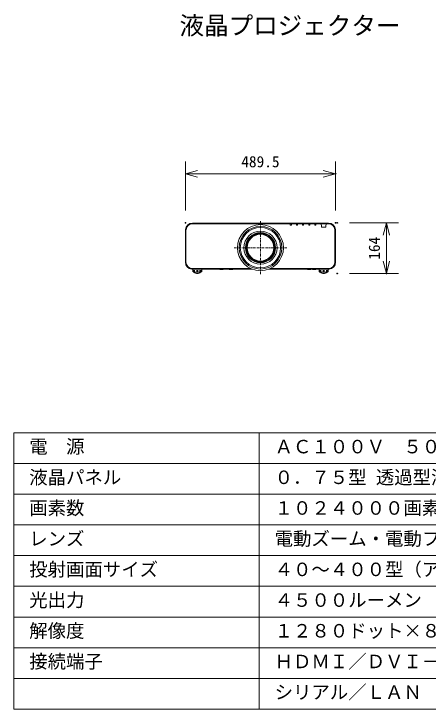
# Model space of a CAD drawing. Units: millimetres, scale not verified. Extents: x -63 to 62, y -56 to 57.
# Drawn here: x -62.5 to 5, y -56.5 to 56.8 of the extents above; entities that cross this region are included whole.
import ezdxf
from ezdxf.enums import TextEntityAlignment as Align

# ---------------------------------------------------------------- set-up
doc = ezdxf.new("R2010")
doc.units = ezdxf.units.MM
doc.header["$LTSCALE"] = 0.125
doc.header["$PDMODE"] = 32
doc.header["$PDSIZE"] = 0.0625
doc.linetypes.add('USER1', pattern=[6, 3, -1, 1, -1])
for name, color, linetype, lineweight in [('0-0_0', 7, 'Continuous', 18), ('0-2_WAKU', 1, 'Continuous', 18), ('0-4_GAIKEI', 7, 'Continuous', 18), ('0-5_SUNPO', 7, 'Continuous', 18), ('0-7_DEFAULT_1', 7, 'USER1', 18)]:
    doc.layers.add(name, color=color, linetype=linetype, lineweight=lineweight)
doc.layers.add('0-1_DEFPOINTS', color=7, linetype='Continuous')
doc.layers.add('0-3_MOJI1', color=7, linetype='Continuous')
doc.styles.add('ＭＳ ゴシック', font='')
doc.styles.get('ＭＳ ゴシック').set_extended_font_data('MS Gothic')

# ---------------------------------------------------------------- blocks, each defined once
blk = doc.blocks.new('_OPEN30')
at = {"layer": '0-0_0'}
blk.add_line((0, 0), (-1, 0), dxfattribs=at)
blk.add_lwpolyline([(-1, 0.26795), (0, 0), (-1, -0.26795)], dxfattribs=at)
blk = doc.blocks.new('D6')
at = {"layer": '0-1_DEFPOINTS'}
for p in [(-11.1487, 32.0448), (-35.6237, 24.0448), (-11.1487, 24.0448)]:
    blk.add_point(p, dxfattribs=at)
at = {"layer": '0-5_SUNPO'}
for p, q in [((-35.6237, 26.0448), (-35.6237, 34.0448)), ((-11.1487, 26.0448), (-11.1487, 34.0448)), ((-33.6237, 32.0448), (-13.1487, 32.0448))]:
    blk.add_line(p, q, dxfattribs=at)
at = {"layer": '0-5_SUNPO', "xscale": 2, "yscale": 2, "rotation": 180}
blk.add_blockref('_OPEN30', (-35.6237, 32.0448), dxfattribs=at)
at = {"layer": '0-5_SUNPO', "xscale": 2, "yscale": 2}
blk.add_blockref('_OPEN30', (-11.1487, 32.0448), dxfattribs=at)
at = {"layer": '0-5_SUNPO', "style": 'ＭＳ ゴシック'}
blk.add_text('489.5', height=1.833, dxfattribs=at).set_placement((-26.5112, 32.5448), align=Align.BOTTOM_LEFT)
blk = doc.blocks.new('D5')
at = {"layer": '0-1_DEFPOINTS'}
for p in [(-10.869, 24.02), (-10.869, 15.7987), (-2.869, 15.7987)]:
    blk.add_point(p, dxfattribs=at)
at = {"layer": '0-5_SUNPO'}
for p, q in [((-8.869, 24.02), (-0.869, 24.02)), ((-2.869, 22.02), (-2.869, 17.7987)), ((-8.869, 15.7987), (-0.869, 15.7987))]:
    blk.add_line(p, q, dxfattribs=at)
at = {"layer": '0-5_SUNPO', "xscale": 2, "yscale": 2}
for p, rotation in [((-2.869, 24.02), 90), ((-2.869, 15.7987), 270)]:
    blk.add_blockref('_OPEN30', p, dxfattribs=dict(at, rotation=rotation))
at = {"layer": '0-5_SUNPO', "style": 'ＭＳ ゴシック'}
blk.add_text('164', height=1.833, rotation=90, dxfattribs=at).set_placement((-3.369, 18.0343), align=Align.BOTTOM_LEFT)

msp = doc.modelspace()

# ---------------------------------------------------------------- linework, layer by layer
at = {"layer": '0-2_WAKU', "color": 4}
for p, q in [((-62.517, -11.4784), (-62.517, -56.4784)), ((62.483, -11.4784), (-62.517, -11.4784)), ((-22.517, -56.4784), (-22.517, -11.4784)), ((-62.517, -56.4784), (62.483, -56.4784))]:
    msp.add_line(p, q, dxfattribs=at)
at = {"layer": '0-2_WAKU'}
for p, q in [((-62.517, -16.4784), (62.483, -16.4784)), ((-62.517, -21.4784), (62.483, -21.4784)), ((-62.517, -26.4784), (62.483, -26.4784)), ((-62.517, -31.4784), (62.483, -31.4784)), ((-62.517, -36.4784), (62.483, -36.4784)), ((-62.517, -41.4784), (62.483, -41.4784)), ((-62.517, -46.4784), (62.483, -46.4784)), ((-62.517, -51.4784), (62.483, -51.4784))]:
    msp.add_line(p, q, dxfattribs=at)
at = {"layer": '0-4_GAIKEI', "color": 1}
for p, q in [((-33.4037, 22.5858), (-33.4037, 22.6855)), ((-12.4219, 22.6855), (-12.3965, 22.1039)), ((-11.6573, 22.1039), (-11.6319, 22.6855)), ((-11.2503, 22.5858), (-11.2503, 22.6855)), ((-34.5494, 21.6357), (-34.45, 21.627)), ((-34.45, 21.627), (-34.465, 21.4561)), ((-33.4037, 22.5858), (-11.2503, 22.5858)), ((-17.4676, 22.5858), (-17.4598, 22.4061)), ((-17.4173, 22.3655), (-17.3366, 22.3655)), ((-17.2941, 22.4061), (-17.2863, 22.5858)), ((-16.4676, 22.5858), (-16.4598, 22.4061)), ((-16.4173, 22.3655), (-16.3366, 22.3655)), ((-16.2941, 22.4061), (-16.2863, 22.5858)), ((-15.4676, 22.5858), (-15.4597, 22.4061)), ((-15.4173, 22.3655), (-15.3366, 22.3655)), ((-15.2941, 22.4061), (-15.2863, 22.5858)), ((-14.4676, 22.5858), (-14.4597, 22.4061)), ((-14.4173, 22.3655), (-14.3366, 22.3655)), ((-14.2941, 22.4061), (-14.2863, 22.5858)), ((-13.4676, 22.5858), (-13.4597, 22.4061)), ((-13.4173, 22.3655), (-13.3366, 22.3655)), ((-13.2941, 22.4061), (-13.2862, 22.5858)), ((-12.3041, 22.0155), (-11.7497, 22.0155)), ((-10.204, 21.627), (-10.1047, 21.6357)), ((-10.1891, 21.4561), (-10.204, 21.627)), ((-34.5647, 21.4605), (-34.5646, 21.4605)), ((-34.465, 21.4561), (-34.465, 16.331)), ((-10.1891, 16.331), (-10.1891, 21.4561)), ((-10.0895, 21.4605), (-10.0894, 21.4605)), ((-10.0894, 21.3605), (-10.0744, 21.3605)), ((-10.0894, 21.265), (-10.0744, 21.265)), ((-10.0894, 21.1355), (-10.0744, 21.1355)), ((-10.0894, 21.1142), (-10.0744, 21.1142)), ((-10.0894, 21.0592), (-10.0744, 21.0592)), ((-10.0744, 21.3605), (-10.0744, 21.0592)), ((-10.0889, 19.3729), (-10.0894, 19.3729)), ((-10.0894, 18.4479), (-10.0889, 18.4479)), ((-10.0889, 17.5229), (-10.0894, 17.5229)), ((-34.5647, 16.3419), (-34.5647, 16.3419)), ((-34.5647, 16.331), (-34.465, 16.331)), ((-10.1891, 16.331), (-10.0894, 16.331)), ((-33.5147, 15.1854), (-33.5147, 15.1855)), ((-33.5102, 15.2851), (-23.9061, 15.2851)), ((-33.3522, 15.0422), (-33.3522, 14.8163)), ((-33.3232, 15.0422), (-33.3232, 14.8163)), ((-33.2774, 15.1604), (-33.0022, 15.1604)), ((-33.1724, 14.8163), (-33.1724, 15.0422)), ((-33.0662, 15.0422), (-33.0662, 14.8163)), ((-33.0022, 15.1729), (-33.0022, 15.1604)), ((-32.7023, 14.8163), (-32.7023, 15.0422)), ((-32.5521, 15.0422), (-32.5521, 14.8163)), ((-32.2522, 15.1729), (-32.2522, 15.1604)), ((-32.2522, 15.1604), (-31.9769, 15.1604)), ((-32.1881, 14.8163), (-32.1881, 15.0422)), ((-32.082, 15.0422), (-32.082, 14.8163)), ((-31.9312, 14.8163), (-31.9312, 15.0422)), ((-31.9022, 15.0422), (-31.9022, 14.8163)), ((-23.678, 15.1854), (-23.678, 15.1873)), ((-20.9761, 15.1854), (-20.9761, 15.1873)), ((-20.748, 15.2851), (-11.1438, 15.2851)), ((-18.3532, 15.1854), (-18.3532, 15.1704)), ((-18.1007, 15.1704), (-18.3532, 15.1704)), ((-18.227, 15.1854), (-18.227, 15.1704)), ((-18.1007, 15.1854), (-18.1007, 15.1704)), ((-12.7519, 15.0422), (-12.7519, 14.8163)), ((-12.7229, 14.8163), (-12.7229, 15.0422)), ((-12.4019, 15.1604), (-12.6771, 15.1604)), ((-12.5721, 15.0422), (-12.5721, 14.8163)), ((-12.4659, 14.8163), (-12.4659, 15.0422)), ((-12.4019, 15.1729), (-12.4019, 15.1604)), ((-12.102, 15.0422), (-12.102, 14.8163)), ((-11.9518, 14.8163), (-11.9518, 15.0422)), ((-11.6519, 15.1729), (-11.6519, 15.1604)), ((-11.3767, 15.1604), (-11.6519, 15.1604)), ((-11.5879, 15.0422), (-11.5879, 14.8163)), ((-11.4817, 14.8163), (-11.4817, 15.0422)), ((-11.3309, 15.0422), (-11.3309, 14.8163)), ((-11.3019, 15.0422), (-11.3019, 14.8163)), ((-11.1394, 15.1855), (-11.1394, 15.1854)), ((-31.9754, 14.7104), (-33.2857, 14.7108)), ((-12.6787, 14.7104), (-11.3684, 14.7108))]:
    msp.add_line(p, q, dxfattribs=at)
at = {"layer": '0-4_GAIKEI'}
for p, q in [((-33.4037, 22.6855), (-11.2503, 22.6855)), ((-34.5493, 21.6357), (-34.5646, 21.4605)), ((-10.0894, 21.4605), (-10.1047, 21.6357)), ((-34.5646, 21.4605), (-34.5646, 16.331)), ((-10.0894, 16.331), (-10.0894, 21.4605)), ((-33.5147, 15.1855), (-23.678, 15.1855)), ((-28.9534, 15.1854), (-28.9534, 15.1604)), ((-28.9534, 15.1604), (-28.9284, 15.1354)), ((-28.4009, 15.1604), (-28.9534, 15.1604)), ((-28.4259, 15.1354), (-28.9284, 15.1354)), ((-28.4009, 15.1604), (-28.4259, 15.1354)), ((-28.4009, 15.1854), (-28.4009, 15.1604)), ((-27.4034, 15.1854), (-27.4034, 15.1604)), ((-27.4034, 15.1604), (-27.3784, 15.1354)), ((-26.8508, 15.1604), (-27.4034, 15.1604)), ((-26.8758, 15.1354), (-27.3784, 15.1354)), ((-26.8508, 15.1604), (-26.8758, 15.1354)), ((-26.8508, 15.1854), (-26.8508, 15.1604)), ((-26.2283, 15.1854), (-26.2283, 15.1704)), ((-25.9758, 15.1704), (-26.2283, 15.1704)), ((-26.1021, 15.1854), (-26.1021, 15.1704)), ((-25.9758, 15.1854), (-25.9758, 15.1704)), ((-20.9761, 15.1855), (-11.1394, 15.1855)), ((-14.6632, 15.1854), (-14.6632, 15.1604)), ((-14.1107, 15.1604), (-14.6632, 15.1604)), ((-14.6632, 15.1604), (-14.6382, 15.1354)), ((-14.1357, 15.1354), (-14.6382, 15.1354)), ((-14.1107, 15.1604), (-14.1357, 15.1354)), ((-14.1107, 15.1854), (-14.1107, 15.1604)), ((-13.8532, 15.1854), (-13.8532, 15.1604)), ((-13.3007, 15.1604), (-13.8532, 15.1604)), ((-13.8532, 15.1604), (-13.8282, 15.1354)), ((-13.3257, 15.1354), (-13.8282, 15.1354)), ((-13.3007, 15.1604), (-13.3257, 15.1354)), ((-13.3007, 15.1854), (-13.3007, 15.1604))]:
    msp.add_line(p, q, dxfattribs=at)
at = {"layer": '0-4_GAIKEI', "linetype": 'USER1'}
msp.add_line((-18.0098, 18.6854), (-26.6442, 18.6854), dxfattribs=at)
at = {"layer": '0-4_GAIKEI', "color": 1}
for radius in [3.75, 3.4777, 3.2889, 2.4555, 2.3956, 2.2881, 2.1775]:
    msp.add_circle((-22.327, 18.6854), radius, dxfattribs=at)
at = {"layer": '0-4_GAIKEI'}
for centre, start, end in [((-33.4037, 21.5355), 90, 175), ((-11.2503, 21.5355), 5, 90), ((-33.4147, 16.331), 180, 265.01124), ((-11.2394, 16.331), 274.98876, 0)]:
    msp.add_arc(centre, 1.1499, start, end, dxfattribs=at)
at = {"layer": '0-4_GAIKEI', "color": 1}
for centre, radius, start, end in [((-33.4037, 21.5355), 1.0503, 90, 175), ((-17.4173, 22.408), 0.0425, 182.5, 270), ((-17.3366, 22.408), 0.0425, 270, 357.5), ((-16.4173, 22.408), 0.0425, 182.5, 270), ((-16.3366, 22.408), 0.0425, 270, 357.5), ((-15.4173, 22.408), 0.0425, 182.5, 270), ((-15.3366, 22.408), 0.0425, 270, 357.5), ((-14.4173, 22.408), 0.0425, 182.5, 270), ((-14.3366, 22.408), 0.0425, 270, 357.5), ((-13.4173, 22.408), 0.0425, 182.5, 270), ((-13.3366, 22.408), 0.0425, 270, 357.5), ((-12.3041, 22.108), 0.0925, 182.5, 270), ((-11.7497, 22.108), 0.0925, 270, 357.5), ((-11.2503, 21.5355), 1.0503, 5, 90), ((-22.327, 18.6854), 2.7, 90.1061, 269.8939), ((-22.327, 18.6854), 2.7, 270.10623, 89.8934), ((-10.6189, 19.3729), 0.53, 357.97919, 2.02081), ((-10.5139, 19.3729), 0.425, 358.24964, 1.75036), ((-10.6189, 18.4479), 0.53, 357.97919, 2.02081), ((-10.6189, 17.5229), 0.53, 357.97919, 2.02081), ((-10.5139, 17.5229), 0.425, 358.24964, 1.75036), ((-33.4147, 16.331), 1.0503, 180, 264.78053), ((-11.2394, 16.331), 1.0503, 275.21947, 0), ((-33.2772, 15.0422), 0.075, 143.26673, 180), ((-33.2772, 14.8163), 0.075, 180, 216.79769), ((-33.3772, 14.7413), 0.05, 11.00966, 36.86975), ((-31.8772, 14.7413), 0.05, 143.13025, 168.99034), ((-31.9772, 15.0422), 0.075, 0, 36.73327), ((-31.9772, 14.8163), 0.075, 323.20231, 0), ((-23.678, 15.1604), 0.0251, 69.0311, 90), ((-23.678, 15.1604), 0.025, 69.0311, 90), ((-20.9761, 15.1604), 0.0251, 90, 110.9689), ((-20.9761, 15.1604), 0.025, 90, 110.9689), ((-12.6769, 15.0422), 0.075, 143.26673, 180), ((-12.6769, 14.8163), 0.075, 180, 216.79769), ((-12.7769, 14.7413), 0.05, 11.00966, 36.86975), ((-11.2769, 14.7413), 0.05, 143.13025, 168.99034), ((-11.3769, 15.0422), 0.075, 0, 36.73327), ((-11.3769, 14.8163), 0.075, 323.20231, 0), ((-32.6272, 15.2354), 0.75, 224.47267, 315.52733), ((-12.0269, 15.2354), 0.75, 224.47267, 315.52733)]:
    msp.add_arc(centre, radius, start, end, dxfattribs=at)
at = {"layer": '0-7_DEFAULT_1'}
msp.add_line((-22.327, 23.0026), (-22.327, 14.3682), dxfattribs=at)

# ---------------------------------------------------------------- block references
at = {"layer": '0-5_SUNPO'}
for name in ['D6', 'D5']:
    msp.add_blockref(name, (1.0591, -1.3132), dxfattribs=at)

# ---------------------------------------------------------------- texts
at = {"layer": '0-3_MOJI1', "style": 'ＭＳ ゴシック'}
for s, height, p in [('液晶プロジェクター', 2.933, (-35.517, 52.5216)), ('電\u3000源', 2.199, (-60.017, -15.4784)), ('ＡＣ１００Ｖ\u3000５０／６０Ｈｚ', 2.199, (-20.017, -15.4784)), ('液晶パネル', 2.199, (-60.017, -20.4784)), ('０．７５型 透過型液晶パネル ３原色方式', 2.199, (-20.017, -20.4784)), ('画素数', 2.199, (-60.017, -25.4784)), ('１０２４０００画素×３枚', 2.199, (-20.017, -25.4784)), ('レンズ', 2.199, (-60.017, -30.4784)), ('電動ズーム・電動フォーカス', 2.199, (-20.017, -30.4784)), ('投射画面サイズ', 2.199, (-60.017, -35.4784)), ('４０～４００型（アスペクト比１６：１０）', 2.199, (-20.017, -35.4784)), ('光出力', 2.199, (-60.017, -40.4784)), ('４５００ルーメン', 2.199, (-20.017, -40.4784)), ('解像度', 2.199, (-60.017, -45.4784)), ('１２８０ドット×８００ドット', 2.199, (-20.017, -45.4784)), ('接続端子', 2.199, (-60.017, -50.4784)), ('ＨＤＭＩ／ＤＶＩ－Ｄ／Ｓビデオ、ＲＧＢ', 2.199, (-20.017, -50.4784)), ('シリアル／ＬＡＮ', 2.199, (-20.017, -55.4784))]:
    msp.add_text(s, height=height, dxfattribs=at).set_placement(p, align=Align.BOTTOM_LEFT)

doc.saveas('drawing.dxf')
